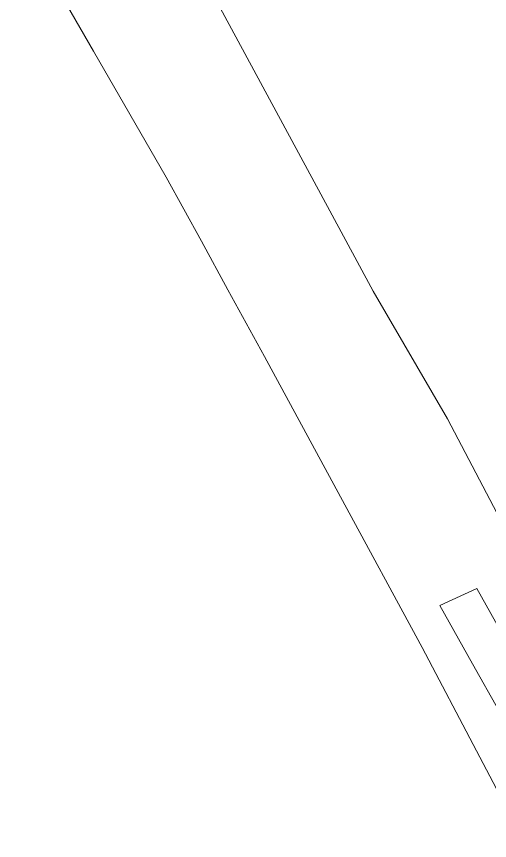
# Model space of a CAD drawing. Header units: metres. Extents: x 7513791 to 7515084, y 4691573 to 4693683.
# Drawn here: x 7513881.5 to 7513969.5, y 4693308.5 to 4693461.7 of the extents above; entities that cross this region are included whole.
import ezdxf

# ---------------------------------------------------------------- set-up
doc = ezdxf.new("R2010")
doc.units = ezdxf.units.M
doc.layers.add('asfalt', color=97, linetype='Continuous', lineweight=0)
doc.layers.add('Parc-Baz', color=7, linetype='Continuous', lineweight=0)

msp = doc.modelspace()

# ---------------------------------------------------------------- linework, layer by layer
at = {"layer": 'asfalt'}
msp.add_polyline3d([(7513960.27, 4693352.242, 618.763), (7513966.342, 4693341.352, 618.793), (7513976.135, 4693323.997, 618.87), (7513985.994, 4693321.62, 618.75), (7513980.203, 4693331.912, 618.693), (7513975.792, 4693339.865, 618.657), (7513967.118, 4693355.405, 618.627)], close=True, dxfattribs=at)
at = {"layer": 'Parc-Baz'}
for points in [[(7514087.862, 4693113.535), (7514060.935, 4693158.924), (7514055.455, 4693168.435), (7514030.725, 4693211.593), (7514013.556, 4693241.712), (7513993.338, 4693277.141), (7513980.138, 4693300.351), (7513977.604, 4693305.169), (7513967.059, 4693325.22), (7513956.97, 4693344.41), (7513941.78, 4693372.42), (7513927.65, 4693398.486), (7513920.823, 4693410.91), (7513915.87, 4693419.924), (7513909.313, 4693431.858), (7513895.794, 4693455.262), (7513881.464, 4693480.069)], [(7513918.58, 4693464.82), (7513939.763, 4693425.59), (7513947.832, 4693410.646), (7513961.7, 4693386.93), (7513970.21, 4693370.62), (7513978.71, 4693354.309), (7513988.859, 4693335.39), (7513992.609, 4693328.399), (7514000.609, 4693313.979), (7514001.339, 4693312.12), (7514009.598, 4693296.71), (7514026.887, 4693266.101), (7514035.367, 4693251.191), (7514046.376, 4693231.901), (7514051.706, 4693222.601), (7514078.594, 4693175.812), (7514083.726, 4693166.525), (7514101.629, 4693135.879)]]:
    msp.add_lwpolyline(points, dxfattribs=at)

doc.saveas('drawing.dxf')
